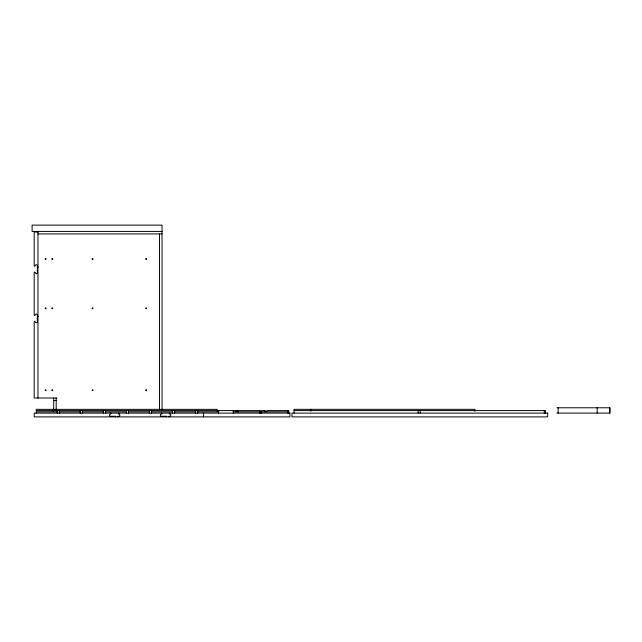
<?xml version="1.0" encoding="UTF-8"?>
<svg xmlns="http://www.w3.org/2000/svg" width="642" height="642" viewBox="0 0 642 642"><rect width="100%" height="100%" fill="white"/><g stroke="black" fill="none" stroke-linecap="round" stroke-linejoin="round"><path stroke-width="0.96" d="M118.866 413.111L118.337 413.633L118.866 414.154A1.051 1.051 0 0 1 119.91 415.205A1.051 1.051 0 0 1 118.866 416.249L117.815 416.249L117.815 416.883M169.793 413.111L169.263 413.633L169.793 414.154A1.051 1.051 0 0 1 170.836 415.205A1.051 1.051 0 0 1 169.793 416.249L168.742 416.249L168.742 416.883M162.033 231.409L32.1 231.409L32.1 225.117L162.033 225.117L162.033 409.74M37.966 232.035L34.195 232.035L34.195 265.78L34.716 266.302L35.246 265.78A1.051 1.051 0 0 1 36.289 264.729A1.051 1.051 0 0 1 37.34 265.78L37.34 266.823L37.966 266.823M37.966 233.921L162.033 233.921M37.966 267.241L37.34 267.241L37.34 272.481A1.051 1.051 0 0 1 36.289 273.532A1.051 1.051 0 0 1 35.246 272.481L34.716 271.959L34.195 272.481L34.195 315.029L34.716 315.551L35.246 315.029A1.051 1.051 0 0 1 36.289 313.978A1.051 1.051 0 0 1 37.34 315.029L37.34 316.073L37.966 316.073M37.966 316.498L37.34 316.498L37.34 321.73A1.051 1.051 0 0 1 36.289 322.782A1.051 1.051 0 0 1 35.246 321.73L34.716 321.209L34.195 321.73L34.195 398.016L56.857 398.016M53.687 400.536L56.681 400.536M556.975 407.782L609.9 407.782L609.9 413.111L556.975 413.111M36.289 410.591L260.532 410.591L260.532 413.111M294.068 410.591L545.556 410.591L545.556 413.111M36.289 411.851L57.25 411.851M59.345 411.851L80.298 411.851M82.401 411.851L103.354 411.851M105.449 411.851L126.41 411.851M128.504 411.851L149.458 411.851M151.56 411.851L172.513 411.851M174.608 411.851L195.569 411.851M197.664 411.851L218.617 411.851M233.287 411.851L259.488 411.851M261.583 411.851L287.776 411.851M161.407 413.111L161.928 413.633L161.407 414.154A1.051 1.051 0 0 0 160.356 415.205A1.051 1.051 0 0 0 161.407 416.249L166.647 416.249L166.647 416.883M110.48 413.111L111.002 413.633L110.48 414.154A1.051 1.051 0 0 0 109.429 415.205A1.051 1.051 0 0 0 110.48 416.249L115.72 416.249L115.72 416.883M609.796 407.782L609.796 413.111M597.156 407.782L597.156 413.111M558.131 407.782L558.131 413.111M544.296 410.591L544.296 413.111M474.928 411.225L474.928 409.339L294.068 409.339L294.068 413.111M420.229 410.591L420.229 413.111M418.135 410.591L418.135 413.111M310.832 409.339L310.832 411.225M288.828 413.111L288.828 410.591L266.823 410.591L266.823 411.851M287.776 410.591L287.776 413.111M265.355 411.851L265.355 410.591L261.583 410.591L261.583 413.111M264.311 410.591L264.311 411.851M259.488 410.591L259.488 413.111M238.527 410.591L238.527 411.851M237.067 410.591L237.067 411.851M236.015 410.591L236.015 411.851M233.287 410.591L233.287 413.111M218.617 410.591L218.617 413.111M217.157 411.225L217.157 409.339L36.289 409.339L36.289 413.111M203.53 413.111L203.53 416.883M197.664 410.591L197.664 413.111M195.569 410.591L195.569 413.111M174.608 410.591L174.608 413.111M172.513 410.591L172.513 413.111M159.521 233.921L159.521 409.789M151.56 410.591L151.56 413.111M149.458 410.591L149.458 413.111M128.504 410.591L128.504 413.111M126.41 410.591L126.41 413.111M105.449 410.591L105.449 413.111M103.354 410.591L103.354 413.111M82.401 410.591L82.401 413.111M80.298 410.591L80.298 413.111M59.345 410.591L59.345 413.111M57.25 410.591L57.25 413.111M56.199 398.016L56.199 410.15M53.687 398.016L53.687 410.15M53.061 409.339L53.061 411.225M37.966 231.409L37.966 398.016M92.151 258.959C92.897 260.925 93.636 257.474 92.151 258.959M92.151 308.208C92.897 310.174 93.636 306.724 92.151 308.208M92.151 390.151C92.897 392.118 93.636 388.667 92.151 390.151M45.213 258.951C45.919 260.933 46.722 257.49 45.213 258.951M45.213 308.2C45.919 310.182 46.722 306.74 45.213 308.2M45.213 390.143C45.919 392.126 46.722 388.683 45.213 390.143M51.922 258.935C52.564 260.933 53.479 257.522 51.922 258.935M51.922 308.184C52.564 310.182 53.479 306.772 51.922 308.184M51.922 390.127C52.564 392.126 53.479 388.715 51.922 390.127M145.814 258.927C146.424 260.941 147.387 257.538 145.814 258.927M145.814 308.176C146.424 310.19 147.387 306.788 145.814 308.176M145.814 390.119C146.424 392.134 147.387 388.731 145.814 390.119M289.879 413.111L34.195 413.111L34.195 416.883L289.879 416.883L289.879 413.111M547.65 413.111L291.974 413.111L291.974 416.883L547.65 416.883L547.65 413.111"/></g></svg>
